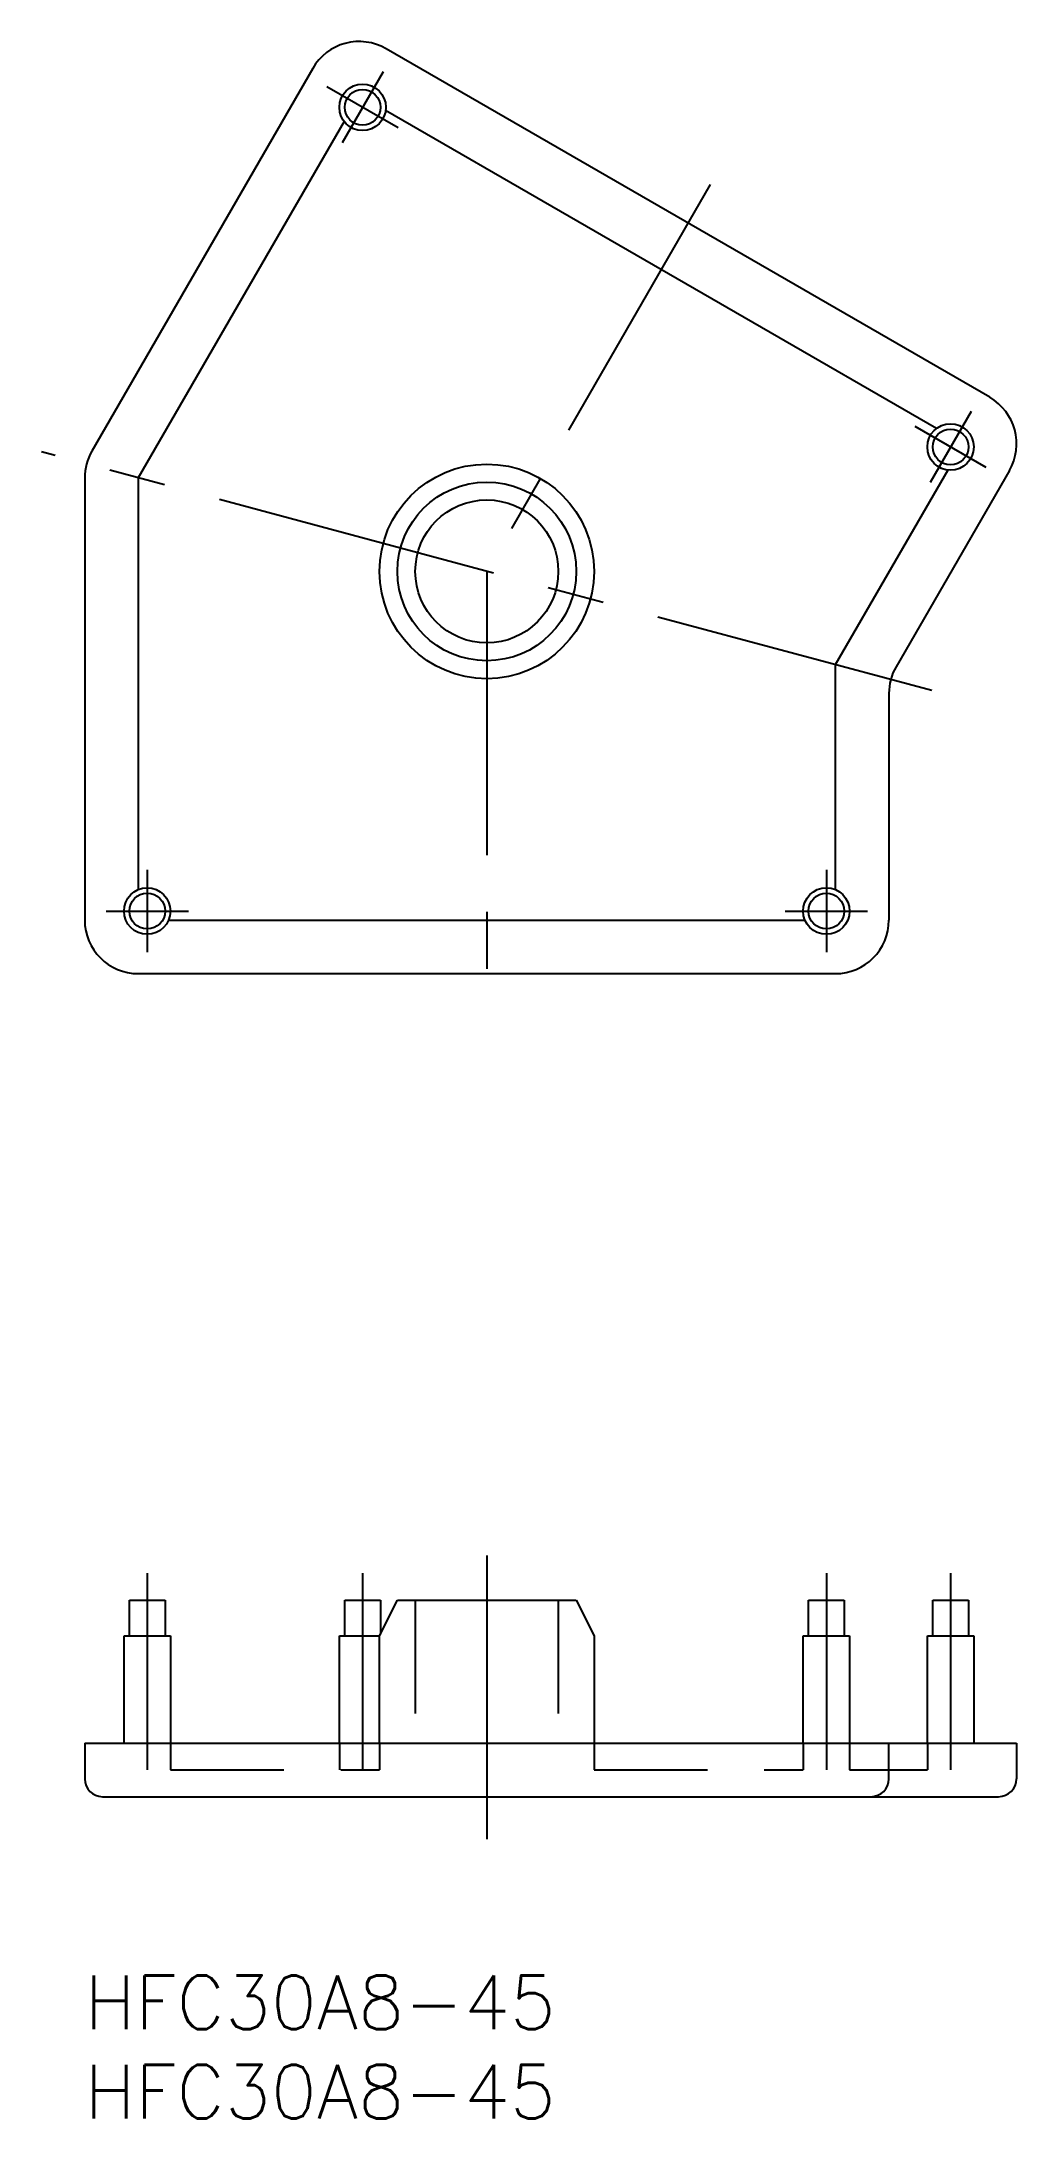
# Model space of a CAD drawing. Extents: x -2 to 52, y -8 to 108.
import ezdxf

# ---------------------------------------------------------------- set-up
doc = ezdxf.new("R2010")
doc.units = 0
doc.header["$LTSCALE"] = 0.5
doc.linetypes.add('CENTER', pattern=[50.8, 31.75, -6.35, 6.35, -6.35])
doc.linetypes.add('DASHED', pattern=[19.05, 12.7, -6.35])
for name, color, linetype in [('MSM_CENTER', 1, 'CENTER'), ('MSM_CONTINUOUS', 7, 'CONTINUOUS'), ('MSM_DASHED', 4, 'DASHED'), ('MSM_PART_NUMBER', 7, 'CONTINUOUS')]:
    doc.layers.add(name, color=color, linetype=linetype)
doc.styles.get("Standard").update_dxf_attribs({"font": 'txt.shx', "height": 3, "bigfont": 'bigfont.shx'})

# ---------------------------------------------------------------- blocks, each defined once
blk = doc.blocks.new('*U2')
at = {"layer": 'MSM_PART_NUMBER'}
blk.add_text('HFC30A8-45', height=3, dxfattribs=at).set_placement((0, -3))
blk = doc.blocks.new('*U3')
at = {"layer": 'MSM_PART_NUMBER'}
blk.add_text('HFC30A8-45', height=3, dxfattribs=at).set_placement((0, -8))

msp = doc.modelspace()

# ---------------------------------------------------------------- linework, layer by layer
at = {"layer": 'MSM_CENTER'}
for p, q in [((16.7, 106.49), (14.4, 102.51)), ((17.54, 103.35), (13.55, 105.65)), ((35, 100.19), (22.5, 78.54)), ((49.6, 87.49), (47.3, 83.51)), ((50.45, 84.35), (46.46, 86.65)), ((47.41, 71.87), (-2.41, 85.22)), ((22.5, 78.54), (22.5, 53.54)), ((3.5, 61.84), (3.5, 57.24)), ((41.5, 61.84), (41.5, 57.24)), ((1.2, 59.54), (5.8, 59.54)), ((39.2, 59.54), (43.8, 59.54)), ((22.5, 23.5), (22.5, 7.5)), ((3.5, 22.5), (3.5, 11.5)), ((15.55, 22.5), (15.55, 11.5)), ((41.5, 22.5), (41.5, 11.5)), ((48.45, 22.5), (48.45, 11.5))]:
    msp.add_line(p, q, dxfattribs=at)
at = {"layer": 'MSM_CONTINUOUS'}
for p, q in [((50.64, 88.28), (16.86, 107.78)), ((12.76, 106.68), (0.4, 85.27)), ((14.51, 103.71), (3, 83.77)), ((47.67, 86.53), (16.83, 104.33)), ((0, 83.77), (0, 59.04)), ((3, 83.77), (3, 60.74)), ((48.29, 84.21), (42, 73.32)), ((51.74, 84.18), (45.4, 73.21)), ((42, 73.32), (42, 60.74)), ((45, 71.71), (45, 59.04)), ((4.7, 59.04), (40.3, 59.04)), ((3, 56.04), (42, 56.04)), ((2.5, 19), (2.5, 21)), ((2.5, 21), (4.5, 21)), ((4.5, 21), (4.5, 19)), ((14.55, 19), (14.55, 21)), ((14.55, 21), (16.55, 21)), ((16.5, 19), (17.5, 21)), ((16.55, 21), (16.55, 19.09)), ((17.5, 21), (27.5, 21)), ((27.5, 21), (28.5, 19)), ((40.5, 19), (40.5, 21)), ((40.5, 21), (42.5, 21)), ((42.5, 21), (42.5, 19)), ((47.45, 19), (47.45, 21)), ((47.45, 21), (49.45, 21)), ((49.45, 21), (49.45, 19)), ((2.2, 13), (2.2, 19)), ((2.2, 19), (4.8, 19)), ((4.8, 19), (4.8, 13)), ((14.25, 13), (14.25, 19)), ((14.25, 19), (16.5, 19)), ((16.5, 13), (16.5, 19)), ((28.5, 19), (28.5, 13)), ((40.2, 13), (40.2, 19)), ((40.2, 19), (42.8, 19)), ((42.8, 19), (42.8, 13)), ((47.15, 13), (47.15, 19)), ((47.15, 19), (49.75, 19)), ((49.75, 19), (49.75, 13)), ((0, 13), (0, 11)), ((0, 13), (52.14, 13)), ((45, 11), (45, 13)), ((52.14, 13), (52.14, 11)), ((1, 10), (51.14, 10))]:
    msp.add_line(p, q, dxfattribs=at)
for centre, radius in [((15.55, 104.5), 1.3), ((15.55, 104.5), 1), ((48.45, 85.5), 1.3), ((48.45, 85.5), 1), ((22.5, 78.54), 6), ((22.5, 78.54), 5), ((22.5, 78.54), 4), ((3.5, 59.54), 1.3), ((3.5, 59.54), 1), ((41.5, 59.54), 1.3), ((41.5, 59.54), 1)]:
    msp.add_circle(centre, radius, dxfattribs=at)
for centre, radius, start, end in [((15.36, 105.18), 3, 60, 150), ((49.14, 85.68), 3, 330, 60), ((3, 83.77), 3, 150, 180), ((48, 71.71), 3, 150, 180), ((3, 59.04), 3, 180, 270), ((42, 59.04), 3, 270, 0), ((1, 11), 1, 180, 270), ((44, 11), 1, 270, 0), ((51.14, 11), 1, 270, 360)]:
    msp.add_arc(centre, radius, start, end, dxfattribs=at)
at = {"layer": 'MSM_DASHED'}
for p, q in [((18.5, 21), (18.5, 13)), ((26.5, 21), (26.5, 13)), ((4.8, 13), (4.8, 11.5)), ((14.25, 13), (14.25, 11.5)), ((16.5, 13), (16.5, 11.5)), ((28.5, 13), (28.5, 11.5)), ((40.2, 13), (40.2, 11.5)), ((42.8, 13), (42.8, 11.5)), ((47.15, 13), (47.15, 11.5)), ((4.8, 11.5), (16.5, 11.5)), ((28.5, 11.5), (40.2, 11.5)), ((42.8, 11.5), (47.15, 11.5))]:
    msp.add_line(p, q, dxfattribs=at)

# ---------------------------------------------------------------- block references
at = {"layer": 'MSM_CONTINUOUS'}
for name in ['*U2', '*U3']:
    msp.add_blockref(name, (0, 0), dxfattribs=at)

doc.saveas('drawing.dxf')
